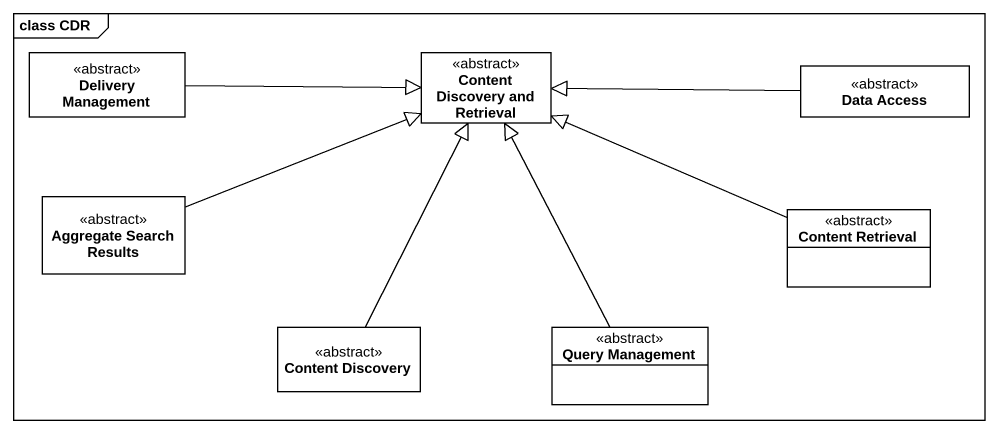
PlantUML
@startuml
mainframe class CDR
hide circle
hide empty members
class "Delivery Management" as Delivery_Management <<abstract>>
class "Content Discovery and Retrieval" as Content_Discovery_and <<abstract>>
class "Data Access" as Data_Access <<abstract>>
class "Aggregate Search Results" as Aggregate_Search_Results <<abstract>>
class "Content Retrieval" as Content_Retrieval <<abstract>>
class "Content Discovery" as Content_Discovery <<abstract>>
class "Query Management" as Query_Management <<abstract>>
Delivery_Management -right-|> Content_Discovery_and
Data_Access -left-|> Content_Discovery_and
Aggregate_Search_Results -right-|> Content_Discovery_and
Content_Retrieval -left-|> Content_Discovery_and
Content_Discovery -up-|> Content_Discovery_and
Query_Management -up-|> Content_Discovery_and
@enduml
